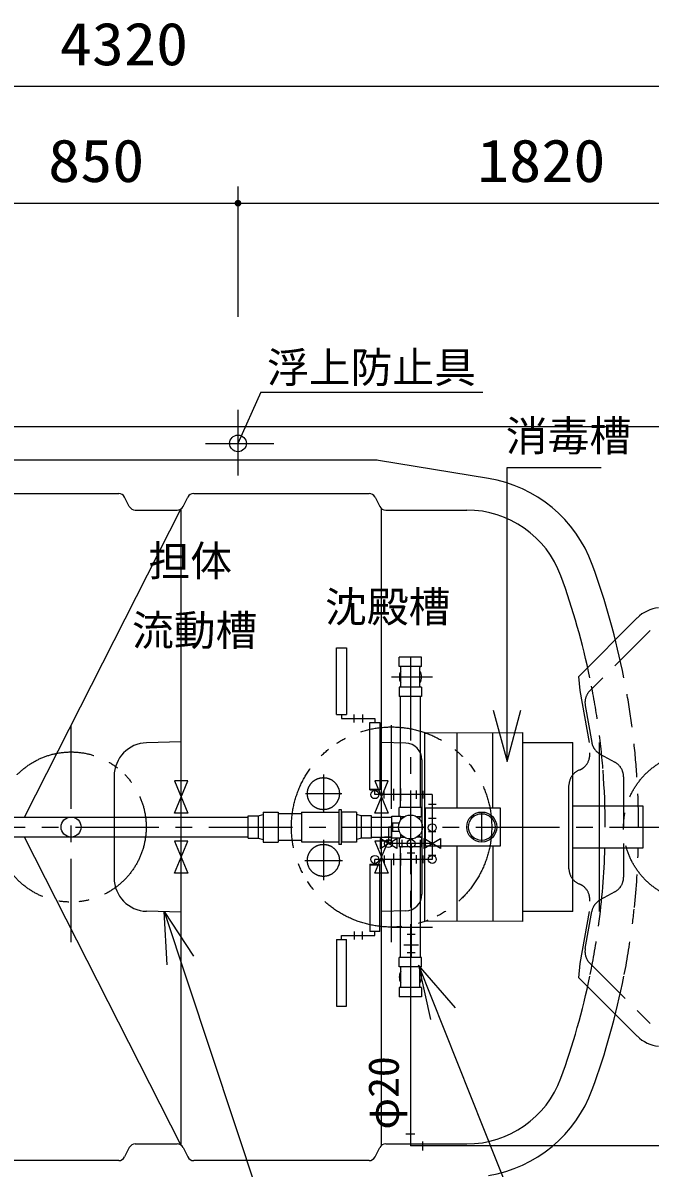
# Model space of a CAD drawing. Units: millimetres, scale not verified. Extents: x -14850 to 14850, y -10500 to 10500.
# Drawn here: x -8710 to -6831, y 697 to 4130 of the extents above; entities that cross this region are included whole.
import ezdxf
from ezdxf.enums import TextEntityAlignment as Align

# ---------------------------------------------------------------- set-up
doc = ezdxf.new("R2010")
doc.units = ezdxf.units.MM
doc.header["$LTSCALE"] = 50
for name, pattern in [('CHAIN1', [8, 5, -1, 1, -1]), ('DASHED2', [3, 2, -1]), ('DASHED3', [4, 3, -1]), ('DOUBLE_CHAIN1', [8.8, 5, -1, 0.6, -0.6, 0.6, -1]), ('LONG_DASHED1', [7, 6, -1])]:
    doc.linetypes.add(name, pattern=pattern)
for name, color, linetype, lineweight in [('0-0_躯体', 3, 'Continuous', 25), ('0-1_空気管', 3, 'Continuous', 25), ('0-2_文字', 5, 'Continuous', 25), ('0-3_製作', 5, 'Continuous', 25), ('0-4_07', 4, 'Continuous', 25), ('0-5_機器', 3, 'Continuous', 25), ('0-6_寸法', 3, 'Continuous', 25)]:
    doc.layers.add(name, color=color, linetype=linetype, lineweight=lineweight)
doc.styles.add('ＭＳ ゴシック', font='')
doc.styles.get('ＭＳ ゴシック').set_extended_font_data('MS Gothic')

msp = doc.modelspace()

# ---------------------------------------------------------------- linework, layer by layer
at = {"layer": '0-0_躯体'}
for p, q in [((-7660.79, 2819.7), (-9932.14, 2819.7)), ((-7315.68, 2764.43), (-7644.6, 2818.39)), ((-7260.01, 1915.67), (-7260.01, 2797.66)), ((-9018.43, 2719.7), (-8423.15, 2719.7)), ((-8198.43, 2719.7), (-7673.15, 2719.7)), ((-8391.32, 2680.76), (-8405.26, 2708.65)), ((-8230.26, 2680.76), (-8216.32, 2708.65)), ((-7655.26, 2708.65), (-7641.32, 2680.76)), ((-8705.54, 1749.7), (-8235.79, 2673.98)), ((-8373.43, 2669.7), (-8248.15, 2669.7)), ((-8235.79, 765.43), (-8235.79, 2673.98)), ((-7635.79, 765.43), (-7635.79, 2673.98)), ((-7623.43, 2669.7), (-7380.43, 2669.7)), ((-7770.79, 2056.7), (-7770.79, 2256.7)), ((-7770.79, 2256.7), (-7740.79, 2256.7)), ((-7740.79, 2256.7), (-7740.79, 2056.7)), ((-7515.79, 2228.71), (-7582.79, 2228.71)), ((-7582.79, 2200.61), (-7582.79, 2228.71)), ((-7515.79, 2200.61), (-7582.79, 2200.61)), ((-7577.89, 2141.9), (-7577.89, 2197.51)), ((-7520.69, 2141.9), (-7520.69, 2197.51)), ((-7515.79, 2200.61), (-7515.79, 2228.71)), ((-7582.79, 2138.8), (-7582.79, 2110.7)), ((-7515.79, 2138.8), (-7582.79, 2138.8)), ((-7515.79, 2138.8), (-7515.79, 2110.7)), ((-7515.79, 2110.7), (-7582.79, 2110.7)), ((-7579.29, 1778.71), (-7579.29, 2110.7)), ((-7519.29, 1778.71), (-7519.29, 2110.7)), ((-7770.79, 2056.7), (-7740.79, 2056.7)), ((-7755.79, 2056.7), (-7755.79, 2044.7)), ((-7755.79, 2044.7), (-7655.79, 2044.7)), ((-7718.29, 2032.7), (-7718.29, 2056.7)), ((-7693.29, 2056.7), (-7693.29, 2032.7)), ((-7670.79, 1831.2), (-7670.79, 2032.7)), ((-7670.79, 2032.7), (-7640.79, 2032.7)), ((-7655.79, 2044.7), (-7655.79, 2032.7)), ((-7640.79, 2032.7), (-7640.79, 1831.2)), ((-7505.64, 2002.2), (-7212.93, 2002.68)), ((-7505.64, 1437.2), (-7505.64, 2002.2)), ((-7408.8, 1777.2), (-7408.8, 2002.36)), ((-7302.14, 1777.2), (-7302.14, 2002.53)), ((-7212.93, 1436.73), (-7212.93, 2002.68)), ((-8235.79, 1974.97), (-8339.41, 1972.25)), ((-7563.48, 1970.98), (-7635.79, 1972.87)), ((-7212.93, 1972.8), (-7062.84, 1972.6)), ((-7062.84, 1466.81), (-7062.84, 1972.6)), ((-7514.79, 1921), (-7514.79, 1518.41)), ((-8436.79, 1872.29), (-8436.79, 1567.12)), ((-7670.79, 1832.7), (-7640.79, 1832.7)), ((-7670.79, 1831.2), (-7640.79, 1831.2)), ((-7655.79, 1816.7), (-7655.79, 1831.2)), ((-7627.73, 1805.2), (-7627.73, 1828.2)), ((-7599.79, 1834.2), (-7599.79, 1799.2)), ((-7578.79, 1835.2), (-7578.79, 1798.2)), ((-7531.79, 1829.2), (-7531.79, 1804.2)), ((-7511.79, 1828.2), (-7511.79, 1805.2)), ((-7483.79, 1816.7), (-7655.79, 1816.7)), ((-7495.29, 1788.7), (-7472.29, 1788.7)), ((-7483.79, 1816.7), (-7483.79, 1622.7)), ((-8035.79, 1686.2), (-8035.79, 1753.2)), ((-8005.79, 1753.2), (-8005.79, 1686.2)), ((-7990.79, 1764.7), (-7945.79, 1764.7)), ((-7990.79, 1764.7), (-7990.79, 1674.7)), ((-7945.79, 1764.7), (-7945.79, 1674.7)), ((-7875.79, 1759.7), (-7945.79, 1759.7)), ((-7875.79, 1764.2), (-7763.29, 1764.2)), ((-7875.79, 1764.2), (-7875.79, 1675.2)), ((-7755.79, 1667.7), (-7755.79, 1771.7)), ((-7710.79, 1764.7), (-7755.79, 1764.7)), ((-7710.79, 1764.7), (-7710.79, 1674.7)), ((-7695.79, 1686.2), (-7695.79, 1753.2)), ((-7665.79, 1686.2), (-7665.79, 1753.2)), ((-7605.29, 1686.95), (-7605.29, 1752.15)), ((-7604.99, 1752.45), (-7577.79, 1752.45)), ((-7515.79, 1778.71), (-7582.79, 1778.71)), ((-7582.79, 1752.45), (-7582.79, 1778.71)), ((-7577.79, 1741.52), (-7577.79, 1752.45)), ((-7515.79, 1750.61), (-7515.79, 1778.71)), ((-10066.83, 1749.7), (-8525.79, 1749.7)), ((-8525.79, 1749.7), (-8035.79, 1749.7)), ((-7665.79, 1749.7), (-7605.29, 1749.7)), ((-7615.29, 1719.7), (-7615.29, 1670.2)), ((-7603.29, 1719.7), (-7615.29, 1719.7)), ((-7567.54, 1750.61), (-7577.79, 1750.61)), ((-7577.79, 1750.2), (-7568.2, 1750.2)), ((-7515.79, 1750.61), (-7531.04, 1750.61)), ((-7520.69, 1741.38), (-7520.69, 1747.51)), ((-7472.29, 1745.7), (-7495.29, 1745.7)), ((-8035.79, 1689.7), (-10066.83, 1689.7)), ((-8235.79, 765.43), (-8705.54, 1689.7)), ((-7665.79, 1689.7), (-7605.29, 1689.7)), ((-7605.29, 1689.24), (-7627.29, 1689.24)), ((-7582.79, 1686.95), (-7582.79, 1660.7)), ((-7577.79, 1689.2), (-7568.2, 1689.2)), ((-7567.54, 1688.8), (-7577.79, 1688.8)), ((-7515.79, 1688.8), (-7531.04, 1688.8)), ((-7520.69, 1691.9), (-7520.69, 1698.03)), ((-7515.79, 1688.8), (-7515.79, 1660.7)), ((-7472.79, 1705.7), (-7494.79, 1705.7)), ((-7990.79, 1674.7), (-7945.79, 1674.7)), ((-7875.79, 1679.7), (-7945.79, 1679.7)), ((-7875.79, 1675.2), (-7763.29, 1675.2)), ((-7755.79, 1667.7), (-7763.29, 1667.7)), ((-7710.79, 1674.7), (-7755.79, 1674.7)), ((-7483.79, 1670.2), (-7615.29, 1670.2)), ((-7515.79, 1660.7), (-7582.79, 1660.7)), ((-7579.29, 1328.71), (-7579.29, 1660.7)), ((-7575.29, 1681.7), (-7575.29, 1658.7)), ((-7547.29, 1670.2), (-7547.29, 1328.75)), ((-7519.29, 1328.71), (-7519.29, 1681.7)), ((-7408.8, 1437.05), (-7408.8, 1662.2)), ((-7302.14, 1662.2), (-7302.14, 1436.88)), ((-7483.79, 1622.7), (-7655.79, 1622.7)), ((-7655.79, 1608.21), (-7655.79, 1622.7)), ((-7627.73, 1634.2), (-7627.73, 1611.2)), ((-7599.79, 1640.2), (-7599.79, 1605.2)), ((-7582.91, 1635.23), (-7582.9, 1635.2)), ((-7578.79, 1641.2), (-7578.79, 1604.2)), ((-7558.79, 1642.2), (-7535.79, 1642.2)), ((-7531.79, 1635.2), (-7531.79, 1610.2)), ((-7511.79, 1634.2), (-7511.79, 1611.2)), ((-7472.79, 1634.7), (-7494.79, 1634.7)), ((-7670.79, 1608.21), (-7670.79, 1406.7)), ((-7670.79, 1608.21), (-7640.79, 1608.21)), ((-7670.79, 1606.7), (-7640.79, 1606.7)), ((-7640.79, 1406.7), (-7640.79, 1608.21)), ((-8235.79, 1464.44), (-8339.41, 1467.15)), ((-8286.76, 1466.37), (-7825.34, 76.88)), ((-7563.48, 1468.43), (-7635.79, 1466.54)), ((-7062.84, 1466.81), (-7212.93, 1466.61)), ((-7212.93, 1436.73), (-7505.64, 1437.2)), ((-7770.79, 1382.7), (-7770.79, 1182.7)), ((-7770.79, 1382.7), (-7740.79, 1382.7)), ((-7755.79, 1382.7), (-7755.79, 1394.7)), ((-7755.79, 1394.7), (-7655.79, 1394.7)), ((-7740.79, 1182.7), (-7740.79, 1382.7)), ((-7718.29, 1406.7), (-7718.29, 1382.7)), ((-7693.29, 1382.7), (-7693.29, 1406.7)), ((-7640.79, 1406.7), (-7670.79, 1406.7)), ((-7655.79, 1394.7), (-7655.79, 1406.7)), ((-7559.29, 1398.35), (-7535.29, 1398.35)), ((-7569.29, 1366.35), (-7525.29, 1366.35)), ((-7559.29, 1343.35), (-7535.29, 1343.35)), ((-7515.79, 1328.71), (-7582.79, 1328.71)), ((-7582.79, 1300.61), (-7582.79, 1328.71)), ((-7525.25, 1305.31), (-7489.51, 1142.88)), ((-7414.39, 1177.75), (-7525.25, 1305.31)), ((-7525.25, 1305.31), (-7147.93, 357.04)), ((-7515.79, 1300.61), (-7515.79, 1328.71)), ((-7515.79, 1300.61), (-7582.79, 1300.61)), ((-7577.89, 1241.9), (-7577.89, 1297.51)), ((-7520.69, 1241.9), (-7520.69, 1297.51)), ((-7582.79, 1238.8), (-7582.79, 1210.7)), ((-7515.79, 1238.8), (-7582.79, 1238.8)), ((-7515.79, 1238.8), (-7515.79, 1210.7)), ((-7515.79, 1210.7), (-7582.79, 1210.7)), ((-7770.79, 1182.7), (-7740.79, 1182.7)), ((-8391.32, 758.65), (-8405.26, 730.76)), ((-8373.43, 769.71), (-8248.15, 769.71)), ((-8230.26, 758.65), (-8216.32, 730.76)), ((-7655.26, 730.76), (-7641.32, 758.65)), ((-7623.43, 769.7), (-7380.43, 769.7)), ((-8423.15, 719.7), (-9018.43, 719.7)), ((-7673.15, 719.7), (-8198.43, 719.7))]:
    msp.add_line(p, q, dxfattribs=at)
at = {"layer": '0-0_躯体', "linetype": 'CHAIN1'}
for p, q in [((-7549.29, 2228.71), (-7549.29, 1210.7)), ((-7606.02, 2169.7), (-7482.8, 2169.7)), ((-8565.79, 1374.71), (-8565.79, 2064.7)), ((-7605.79, 1374.71), (-7605.79, 2064.7)), ((-7810, 1876.71), (-7810, 1763)), ((-7863.55, 1819.7), (-7754.52, 1819.7)), ((-7335.64, 1674.7), (-7335.64, 1764.7)), ((-10552.99, 1719.7), (-6281.39, 1719.7)), ((-7810, 1681.4), (-7810, 1560.71)), ((-7865.56, 1619.7), (-7752.52, 1619.7))]:
    msp.add_line(p, q, dxfattribs=at)
at = {"layer": '0-0_躯体', "linetype": 'LONG_DASHED1'}
for p, q in [((-7655.79, 1832.7), (-7655.79, 1831.2)), ((-7755.79, 1764.7), (-7755.79, 1674.7)), ((-7606.02, 1419.7), (-7482.8, 1419.7))]:
    msp.add_line(p, q, dxfattribs=at)
at = {"layer": '0-0_躯体', "linetype": 'DOUBLE_CHAIN1'}
msp.add_line((-7074.6, 1594.65), (-7074.6, 1844.76), dxfattribs=at)
at = {"layer": '0-0_躯体'}
for points in [[(-7301.42, 2070.22), (-7260.01, 1915.67), (-7218.6, 2070.22)], [(-8035.79, 1753.2), (-8005.79, 1753.2), (-7990.79, 1757.2)], [(-7755.79, 1771.7), (-7763.29, 1771.7), (-7763.29, 1667.7)], [(-7665.79, 1753.2), (-7695.79, 1753.2), (-7710.79, 1757.2)], [(-7583.11, 1731.7), (-7603.29, 1731.7), (-7603.29, 1707.7), (-7583.11, 1707.7)], [(-8035.79, 1686.2), (-8005.79, 1686.2), (-7990.79, 1682.2)], [(-7665.79, 1686.2), (-7695.79, 1686.2), (-7710.79, 1682.2)], [(-7605.29, 1686.95), (-7577.79, 1686.95), (-7577.79, 1697.89)], [(-8277.63, 1306.63), (-8286.76, 1466.37), (-8198.98, 1332.59)]]:
    msp.add_lwpolyline(points, dxfattribs=at)
for points in [[(-8215.79, 1857.7), (-8255.79, 1857.7), (-8215.79, 1761.7), (-8255.79, 1761.7)], [(-7615.79, 1857.7), (-7655.79, 1857.7), (-7615.79, 1761.7), (-7655.79, 1761.7)], [(-7503.64, 1777.2), (-7280.64, 1777.2), (-7280.64, 1662.2), (-7503.64, 1662.2)], [(-7590.29, 1655.2), (-7640.29, 1685.2), (-7640.29, 1655.2), (-7590.29, 1685.2)], [(-7458.79, 1655.2), (-7508.79, 1685.2), (-7508.79, 1655.2), (-7458.79, 1685.2)], [(-8215.79, 1677.7), (-8255.79, 1677.7), (-8215.79, 1581.7), (-8255.79, 1581.7)], [(-7615.79, 1677.7), (-7655.79, 1677.7), (-7615.79, 1581.7), (-7655.79, 1581.7)]]:
    msp.add_lwpolyline(points, close=True, dxfattribs=at)
at = {"layer": '0-0_躯体', "linetype": 'DOUBLE_CHAIN1'}
for centre, radius in [((-7605.79, 1719.7), 300), ((-8565.79, 1719.7), 225)]:
    msp.add_circle(centre, radius, dxfattribs=at)
at = {"layer": '0-0_躯体', "linetype": 'LONG_DASHED1'}
for centre in [(-7810, 1819.7), (-7810, 1619.7)]:
    msp.add_circle(centre, 48, dxfattribs=at)
at = {"layer": '0-0_躯体'}
for centre, radius in [((-7655.79, 1816.7), 12), ((-7549.29, 1719.7), 35.89), ((-7335.64, 1719.7), 45), ((-7335.64, 1719.7), 40), ((-8565.79, 1719.7), 30), ((-7483.79, 1717.7), 12), ((-7615.29, 1670.2), 12), ((-7547.29, 1670.2), 12), ((-7655.79, 1622.7), 12), ((-7483.79, 1622.7), 12)]:
    msp.add_circle(centre, radius, dxfattribs=at)
for centre, radius, start, end in [((-7660.79, 2719.7), 100, 80.68405, 90), ((-7380.43, 2369.7), 400, 20.00519, 80.68405), ((-8423.15, 2699.7), 20, 26.56335, 90), ((-8198.43, 2699.7), 20, 90, 153.43663), ((-7673.15, 2699.7), 20, 26.56335, 90), ((-8373.43, 2689.7), 20, 206.56335, 270), ((-8248.15, 2689.7), 20, 270, 333.43663), ((-7623.43, 2689.7), 20, 206.56335, 270), ((-7380.43, 2369.7), 300, 20.00519, 90), ((-9165.79, 1719.7), 2300, 11.21811, 20.00519), ((-9165.79, 1719.7), 2200, 11.71956, 20.00519), ((-7580.99, 2197.51), 3.1, 0, 90), ((-7517.59, 2197.51), 3.1, 90, 180), ((-7549.29, 2169.7), 33.5, 148.62476, 211.37523), ((-7549.29, 2169.7), 33.5, 328.62476, 31.37523), ((-7580.99, 2141.9), 3.1, 270, 0), ((-7517.59, 2141.9), 3.1, 180, 270), ((-8336.79, 1872.29), 100, 91.5, 180), ((-7564.79, 1921), 50, 0, 88.5), ((-9165.79, 1719.7), 2200, 0, 4.43279), ((-7604.99, 1752.15), 0.3, 90, 180), ((-7517.59, 1747.51), 3.1, 90, 180), ((-7517.59, 1691.9), 3.1, 180, 270), ((-9165.79, 1719.7), 2200, 352.24055, 358.37206), ((-8336.79, 1567.12), 100, 180, 268.5), ((-7564.79, 1518.41), 50, 271.5, 0), ((-9165.79, 1719.7), 2300, 352.7572, 353.84305), ((-7549.29, 1269.7), 33.5, 148.62476, 211.37523), ((-7580.99, 1297.51), 3.1, 0, 90), ((-7517.59, 1297.51), 3.1, 90, 180), ((-7549.29, 1269.7), 33.5, 328.62476, 31.37523), ((-9165.79, 1719.7), 2200, 339.9948, 348.28043), ((-9165.79, 1719.7), 2300, 339.9948, 348.78188), ((-7580.99, 1241.9), 3.1, 270, 0), ((-7517.59, 1241.9), 3.1, 180, 270), ((-7380.43, 1069.7), 300, 270, 339.9948), ((-7380.43, 1069.7), 400, 279.31593, 339.9948), ((-8373.43, 749.71), 20, 90, 153.43663), ((-8248.15, 749.71), 20, 26.56335, 90), ((-7623.43, 749.7), 20, 90, 153.43663), ((-8423.15, 739.7), 20, 270, 333.43663), ((-8198.43, 739.7), 20, 206.56335, 270), ((-7673.15, 739.7), 20, 270, 333.43663)]:
    msp.add_arc(centre, radius, start, end, dxfattribs=at)
at = {"layer": '0-0_躯体', "linetype": 'DASHED2'}
for radius, start, end in [(2200, 4.563, 11.58934), (2300, 0, 11.09355), (2300, 353.96761, 358.44286), (2200, 348.41064, 352.11034), (2300, 348.90642, 352.63263)]:
    msp.add_arc((-9165.79, 1719.7), radius, start, end, dxfattribs=at)
at = {"layer": '0-0_躯体', "linetype": 'DOUBLE_CHAIN1'}
for centre, start, end in [((-7062.01, 1936.74), 291.97133, 5.79361), ((-7024.6, 1844), 111.97133, 179.13084), ((-7024.6, 1595.41), 180.86914, 248.02866), ((-7062.01, 1502.67), 354.20638, 68.02866)]:
    msp.add_arc(centre, 50, start, end, dxfattribs=at)
at = {"layer": '0-1_空気管', "color": 4}
for q in [(-8065.79, 2869.7), (-7332.87, 3022.99)]:
    msp.add_line((-7997.19, 3022.99), q, dxfattribs=at)
at = {"layer": '0-1_空気管'}
msp.add_line((-7260.01, 2797.66), (-6977.55, 2797.66), dxfattribs=at)
at = {"layer": '0-2_文字', "color": 7}
for p, q in [((-8065.79, 2969.91), (-8065.79, 2773.43)), ((-8163.11, 2869.7), (-7957.97, 2869.7))]:
    msp.add_line(p, q, dxfattribs=at)
msp.add_circle((-8065.79, 2869.7), 25, dxfattribs=at)
at = {"layer": '0-3_製作', "color": 2}
for p, q in [((-6245.79, 3939.51), (-10565.79, 3939.51)), ((-8065.79, 3639.51), (-8065.79, 3248.6)), ((-8915.79, 3589.51), (-8065.79, 3589.51)), ((-8065.79, 3589.51), (-6245.79, 3589.51))]:
    msp.add_line(p, q, dxfattribs=at)
at = {"layer": '0-3_製作', "color": 3, "linetype": 'DASHED3'}
for p, q in [((-6831.43, 2308.46), (-7011.78, 2128.11)), ((-7025.66, 2084.07), (-7006.14, 1973.33)), ((-6980.94, 1938.17), (-6936.75, 1913.94)), ((-6910.79, 1870.1), (-6910.79, 1569.31)), ((-6936.75, 1525.47), (-6980.94, 1501.24)), ((-7025.66, 1355.34), (-7006.14, 1466.08)), ((-7011.78, 1311.3), (-6831.43, 1130.94))]:
    msp.add_line(p, q, dxfattribs=at)
at = {"layer": '0-3_製作', "color": 3}
for p, q in [((-6982.75, 1466.69), (-6982.75, 1972.72)), ((-6852.04, 1657.2), (-6852.04, 1782.2))]:
    msp.add_line(p, q, dxfattribs=at)
at = {"layer": '0-3_製作', "color": 6}
for p, q in [((-7562.79, 800.05), (-7535.79, 800.05)), ((-6178.41, 764.05), (-7549.29, 764.05)), ((-7513.29, 777.55), (-7513.29, 750.55))]:
    msp.add_line(p, q, dxfattribs=at)
at = {"layer": '0-3_製作', "color": 3}
for points in [[(-7012.75, 1972.72), (-7040.35, 2129.25), (-7044.97, 2171.29), (-6869.61, 2346.65)], [(-6869.61, 1092.76), (-7044.97, 1268.12), (-7040.35, 1310.16), (-7012.75, 1466.69)]]:
    msp.add_lwpolyline(points, dxfattribs=at)
at = {"layer": '0-3_製作', "color": 3, "linetype": 'CHAIN1'}
msp.add_circle((-6685.79, 1719.7), 225, dxfattribs=at)
at = {"layer": '0-3_製作', "color": 3}
for centre, start, end in [((-6796.07, 2273.11), 95.38419, 135), ((-6796.07, 1166.3), 225, 264.6158)]:
    msp.add_arc(centre, 104, start, end, dxfattribs=at)
at = {"layer": '0-3_製作', "color": 3, "linetype": 'DASHED3'}
for centre, start, end in [((-6976.43, 2092.75), 135, 190), ((-6956.9, 1982.01), 190, 241.2621), ((-6960.79, 1870.1), 0, 61.2621), ((-6960.79, 1569.31), 298.73788, 0), ((-6956.9, 1457.4), 118.73788, 170), ((-6976.43, 1346.65), 170, 225)]:
    msp.add_arc(centre, 50, start, end, dxfattribs=at)
at = {"layer": '0-3_製作'}
for points in [[(-8071.67, 3597.6), (-8075.79, 3589.51), (-8072.63, 3596.8)], [(-8071.67, 3597.6), (-8065.79, 3589.51), (-8075.79, 3589.51)], [(-8072.63, 3596.8), (-8075.79, 3589.51), (-8075.77, 3590.14)], [(-8065.79, 3589.51), (-8075.71, 3588.26), (-8075.79, 3589.51)], [(-8072.63, 3596.8), (-8075.77, 3590.14), (-8073.49, 3595.89)], [(-8073.49, 3595.89), (-8075.77, 3590.14), (-8075.61, 3591.38)], [(-8065.79, 3589.51), (-8075.47, 3587.02), (-8075.71, 3588.26)], [(-8073.49, 3595.89), (-8075.61, 3591.38), (-8074.23, 3594.87)], [(-8074.23, 3594.87), (-8075.61, 3591.38), (-8075.3, 3592.6)], [(-8065.79, 3589.51), (-8075.09, 3585.83), (-8075.47, 3587.02)], [(-8074.23, 3594.87), (-8075.3, 3592.6), (-8074.84, 3593.77)], [(-8065.79, 3589.51), (-8074.55, 3584.69), (-8075.09, 3585.83)], [(-8065.79, 3589.51), (-8073.88, 3583.63), (-8074.55, 3584.69)], [(-8065.79, 3589.51), (-8073.08, 3582.67), (-8073.88, 3583.63)], [(-8065.79, 3589.51), (-8072.16, 3581.81), (-8073.08, 3582.67)], [(-8065.79, 3589.51), (-8071.15, 3581.07), (-8072.16, 3581.81)], [(-8070.61, 3598.27), (-8065.79, 3589.51), (-8071.67, 3597.6)], [(-8065.79, 3589.51), (-8070.05, 3580.46), (-8071.15, 3581.07)], [(-8069.47, 3598.81), (-8065.79, 3589.51), (-8070.61, 3598.27)], [(-8065.79, 3589.51), (-8068.88, 3580), (-8070.05, 3580.46)], [(-8068.28, 3599.2), (-8065.79, 3589.51), (-8069.47, 3598.81)], [(-8065.79, 3579.51), (-8068.88, 3580), (-8065.79, 3589.51)], [(-8065.79, 3579.51), (-8067.66, 3579.69), (-8068.88, 3580)], [(-8067.04, 3599.43), (-8065.79, 3589.51), (-8068.28, 3599.2)], [(-8065.79, 3579.51), (-8066.42, 3579.53), (-8067.66, 3579.69)], [(-8065.79, 3599.51), (-8065.79, 3589.51), (-8067.04, 3599.43)], [(-8065.16, 3599.49), (-8065.79, 3589.51), (-8065.79, 3599.51)], [(-8063.92, 3599.33), (-8065.79, 3589.51), (-8065.16, 3599.49)], [(-8062.7, 3599.02), (-8065.79, 3589.51), (-8063.92, 3599.33)], [(-8061.53, 3598.56), (-8065.79, 3589.51), (-8062.7, 3599.02)], [(-8061.53, 3598.56), (-8055.79, 3589.51), (-8065.79, 3589.51)], [(-8055.79, 3589.51), (-8065.79, 3579.51), (-8065.79, 3589.51)], [(-8055.79, 3589.51), (-8064.54, 3579.59), (-8065.79, 3579.51)], [(-8055.79, 3589.51), (-8063.3, 3579.83), (-8064.54, 3579.59)], [(-8055.79, 3589.51), (-8062.11, 3580.21), (-8063.3, 3579.83)], [(-8055.79, 3589.51), (-8060.97, 3580.75), (-8062.11, 3580.21)], [(-8060.43, 3597.95), (-8055.79, 3589.51), (-8061.53, 3598.56)], [(-8055.79, 3589.51), (-8059.91, 3581.42), (-8060.97, 3580.75)], [(-8059.41, 3597.22), (-8055.79, 3589.51), (-8060.43, 3597.95)], [(-8055.79, 3589.51), (-8058.94, 3582.22), (-8059.91, 3581.42)], [(-8058.5, 3596.36), (-8055.79, 3589.51), (-8059.41, 3597.22)], [(-8055.81, 3588.88), (-8058.94, 3582.22), (-8055.79, 3589.51)], [(-8055.81, 3588.88), (-8058.08, 3583.14), (-8058.94, 3582.22)], [(-8057.7, 3595.39), (-8055.79, 3589.51), (-8058.5, 3596.36)], [(-8055.97, 3587.64), (-8058.08, 3583.14), (-8055.81, 3588.88)], [(-8055.97, 3587.64), (-8057.35, 3584.15), (-8058.08, 3583.14)], [(-8057.03, 3594.33), (-8055.79, 3589.51), (-8057.7, 3595.39)], [(-8056.28, 3586.42), (-8057.35, 3584.15), (-8055.97, 3587.64)], [(-8056.28, 3586.42), (-8056.74, 3585.25), (-8057.35, 3584.15)], [(-8056.49, 3593.19), (-8055.79, 3589.51), (-8057.03, 3594.33)], [(-8056.1, 3592), (-8055.79, 3589.51), (-8056.49, 3593.19)], [(-8055.87, 3590.76), (-8055.79, 3589.51), (-8056.1, 3592)]]:
    msp.add_solid(points, dxfattribs=at)
at = {"layer": '0-4_07', "color": 6}
msp.add_line((-7549.29, 1210.7), (-7549.29, 764.05), dxfattribs=at)
at = {"layer": '0-5_機器', "color": 2}
msp.add_line((-6245.79, 2919.7), (-10565.79, 2919.7), dxfattribs=at)
at = {"layer": '0-6_寸法'}
for p, q in [((-6852.04, 1782.2), (-7062.84, 1782.2)), ((-7062.84, 1657.2), (-6852.04, 1657.2))]:
    msp.add_line(p, q, dxfattribs=at)

# ---------------------------------------------------------------- texts
at = {"layer": '0-0_躯体', "color": 4, "style": 'ＭＳ ゴシック'}
for s, p in [('担体', (-8333.92, 2443.9)), ('沈殿槽', (-7805.04, 2306.25)), ('流動槽', (-8383.36, 2235.9))]:
    msp.add_text(s, height=91.79, dxfattribs=at).set_placement(p, align=Align.BOTTOM_LEFT)
msp.add_text('φ20', height=91.79, rotation=90, dxfattribs=at).set_placement((-7556.48, 812.8), align=Align.BOTTOM_LEFT)
at = {"layer": '0-1_空気管', "color": 4, "style": 'ＭＳ ゴシック'}
msp.add_text('消毒槽', height=91.79, dxfattribs=at).set_placement((-7263.77, 2818.78), align=Align.BOTTOM_LEFT)
at = {"layer": '0-2_文字', "color": 4, "style": 'ＭＳ ゴシック'}
msp.add_text('浮上防止具', height=91.79, dxfattribs=at).set_placement((-7978.98, 3023.76), align=Align.BOTTOM_LEFT)
at = {"layer": '0-3_製作', "color": 4, "style": 'ＭＳ ゴシック', "width": 1.1}
for s, p in [('4320', (-8599.54, 3964.51)), ('850', (-8634.54, 3614.51)), ('1820', (-7349.54, 3614.51))]:
    msp.add_text(s, height=128.4, dxfattribs=at).set_placement(p, align=Align.BOTTOM_LEFT)

doc.saveas('drawing.dxf')
